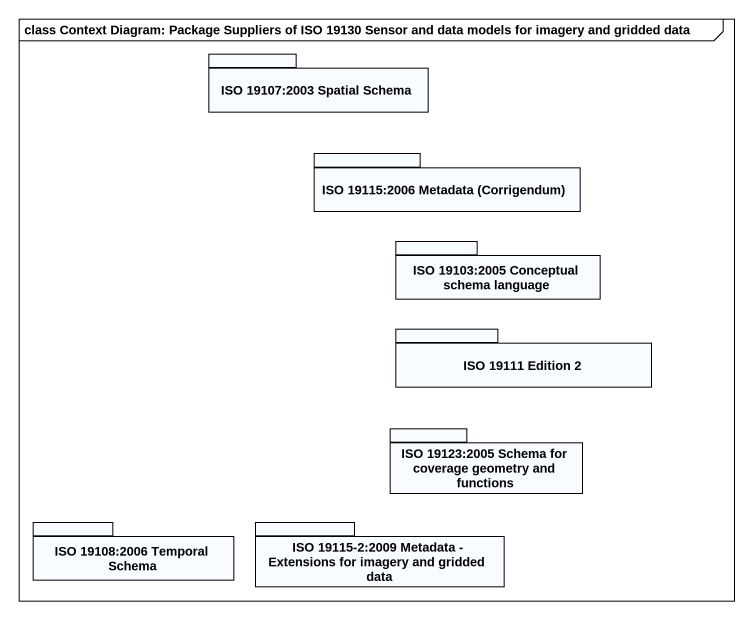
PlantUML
@startuml
mainframe class Context Diagram: Package Suppliers of ISO 19130 Sensor and data models for imagery and gridded data
package "ISO 19107:2003 Spatial Schema" as ISO_19107_2003_Spatial {
}
package "ISO 19115:2006 Metadata (Corrigendum)" as ISO_19115_2006_Metadata {
}
package "ISO 19103:2005 Conceptual schema language" as ISO_19103_2005_Conceptual {
}
package "ISO 19111 Edition 2" as ISO_19111_Edition_2 {
}
package "ISO 19123:2005 Schema for coverage geometry and functions" as ISO_19123_2005_Schema_for {
}
package "ISO 19108:2006 Temporal Schema" as ISO_19108_2006_Temporal {
}
package "ISO 19115-2:2009 Metadata - Extensions for imagery and gridded data" as ISO_19115_2_2009_Metadata {
}
@enduml
